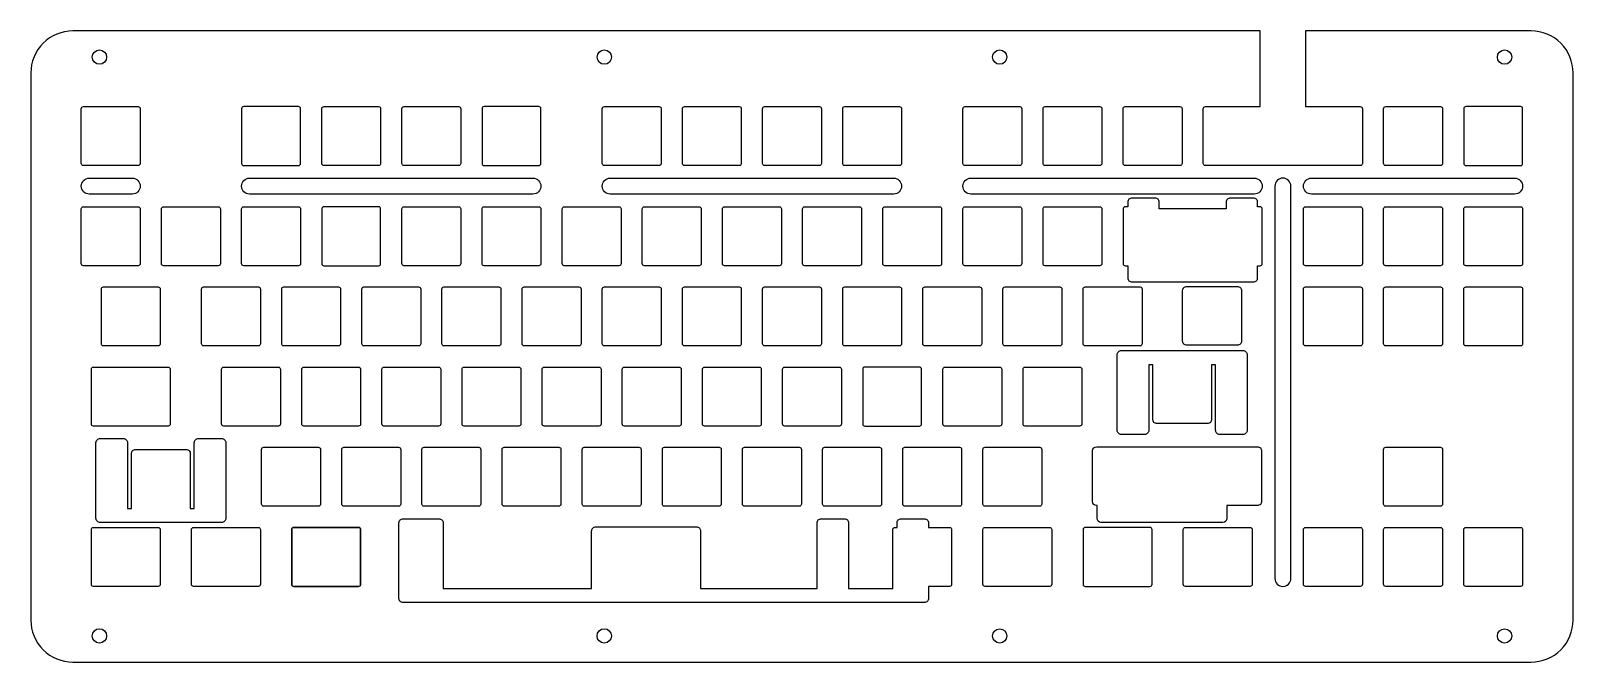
# Model space of a CAD drawing. Header units: millimetres. Extents: x 0 to 367, y 0 to 150.
import ezdxf

# ---------------------------------------------------------------- set-up
doc = ezdxf.new("R2010")
doc.units = ezdxf.units.MM
doc.header["$MEASUREMENT"] = 0

msp = doc.modelspace()

# ---------------------------------------------------------------- linework, layer by layer
for p, q in [((295.78, 113.18), (295.78, 19.97)), ((299.58, 19.97), (299.58, 113.18)), ((62.08, 18.57), (62.08, 31.57)), ((62.58, 32.07), (77.96, 32.07)), ((78.46, 31.57), (78.46, 18.57)), ((77.96, 18.07), (62.58, 18.07))]:
    msp.add_line(p, q)
for points in [[(10.07, 0.07), (22.64, 0.07), (356.68, 0.07, 0.414214), (366.68, 10.07), (366.68, 140.08, 0.414214), (356.68, 150.08), (303.08, 150.08), (303.08, 132.08), (316.08, 132.08, -0.414214), (316.58, 131.58), (316.58, 118.58, -0.414214), (316.08, 118.08), (303.08, 118.08), (292.27, 118.08), (279.27, 118.08, -0.414214), (278.77, 118.58), (278.77, 131.58, -0.414214), (279.27, 132.08), (292.27, 132.08), (292.27, 150.08), (10.07, 150.08, 0.414214), (0.07, 140.08), (0.07, 125.08), (0.07, 10.07, 0.414214)], [(26.07, 131.58), (26.07, 118.58, -0.414214), (25.57, 118.08), (12.57, 118.08, -0.414214), (12.07, 118.58), (12.07, 131.58, -0.414214), (12.57, 132.08), (25.57, 132.08, -0.414214)], [(64.17, 131.58, 0.414214), (63.67, 132.08), (50.67, 132.08, 0.414214), (50.17, 131.58), (50.17, 118.58, 0.414214), (50.67, 118.08), (63.67, 118.08, 0.414214), (64.17, 118.58)], [(83.22, 131.58), (83.22, 118.58, -0.414214), (82.72, 118.08), (69.72, 118.08, -0.414214), (69.22, 118.58), (69.22, 131.58, -0.414214), (69.72, 132.08), (82.72, 132.08, -0.414214)], [(88.77, 132.08), (101.77, 132.08, -0.414214), (102.27, 131.58), (102.27, 118.58, -0.414214), (101.77, 118.08), (88.77, 118.08, -0.414214), (88.27, 118.58), (88.27, 131.58, -0.414214)], [(121.32, 118.58), (121.32, 131.58, 0.414214), (120.82, 132.08), (107.82, 132.08, 0.414214), (107.32, 131.58), (107.32, 118.58, 0.414214), (107.82, 118.08), (120.82, 118.08, 0.414214)], [(149.9, 131.58), (149.9, 118.58, -0.414214), (149.4, 118.08), (136.4, 118.08, -0.414214), (135.9, 118.58), (135.9, 131.58, -0.414214), (136.4, 132.08), (149.4, 132.08, -0.414214)], [(155.45, 118.08, -0.414214), (154.95, 118.58), (154.95, 131.58, -0.414214), (155.45, 132.08), (168.45, 132.08, -0.414214), (168.95, 131.58), (168.95, 118.58, -0.414214), (168.45, 118.08)], [(187.5, 118.08), (174.5, 118.08, -0.414214), (174, 118.58), (174, 131.58, -0.414214), (174.5, 132.08), (187.5, 132.08, -0.414214), (188, 131.58), (188, 118.58, -0.414214)], [(193.05, 118.58), (193.05, 131.58, -0.414214), (193.55, 132.08), (206.55, 132.08, -0.414214), (207.05, 131.58), (207.05, 118.58, -0.414214), (206.55, 118.08), (193.55, 118.08, -0.414214)], [(235.12, 118.08), (222.12, 118.08, -0.414214), (221.62, 118.58), (221.62, 131.58, -0.414214), (222.12, 132.08), (235.12, 132.08, -0.414214), (235.62, 131.58), (235.62, 118.58, -0.414214)], [(254.67, 118.58, -0.414214), (254.17, 118.08), (241.17, 118.08, -0.414214), (240.67, 118.58), (240.67, 131.58, -0.414214), (241.17, 132.08), (254.17, 132.08, -0.414214), (254.67, 131.58)], [(259.72, 131.58, -0.414214), (260.22, 132.08), (273.22, 132.08, -0.414214), (273.72, 131.58), (273.72, 118.58, -0.414214), (273.22, 118.08), (260.22, 118.08, -0.414214), (259.72, 118.58)], [(335.63, 131.58), (335.63, 118.58, -0.414214), (335.13, 118.08), (322.13, 118.08, -0.414214), (321.63, 118.58), (321.63, 131.58, -0.414214), (322.13, 132.08), (335.13, 132.08, -0.414214)], [(354.18, 118.08, 0.414214), (354.68, 118.58), (354.68, 131.58, 0.414214), (354.18, 132.08), (341.18, 132.08, 0.414214), (340.68, 131.58), (340.68, 118.58, 0.414214), (341.18, 118.08)], [(24.17, 111.28), (13.97, 111.28, -1), (13.97, 115.08), (24.17, 115.08, -1)], [(119.42, 111.28), (52.07, 111.28, -1), (52.07, 115.08), (119.42, 115.08, -1)], [(137.8, 111.28, -1), (137.8, 115.08), (205.15, 115.08, -1), (205.15, 111.28)], [(290.87, 115.08, -1), (290.87, 111.28), (223.52, 111.28, -1), (223.52, 115.08)], [(352.78, 115.08, -1), (352.78, 111.28), (304.48, 111.28, -1), (304.48, 115.08)], [(261.81, 90.42), (290.69, 90.42, 0.414215), (291.69, 91.42), (291.69, 94.27), (292.27, 94.27, 0.414214), (292.77, 94.77), (292.77, 107.77, 0.414214), (292.27, 108.27), (291.69, 108.27), (291.69, 109.36, 0.414214), (290.69, 110.36), (285.19, 110.36, 0.414214), (284.19, 109.36), (284.19, 107.77), (282.25, 107.77), (270.25, 107.77), (268.31, 107.77), (268.31, 109.36, 0.414284), (267.31, 110.36), (261.81, 110.36, 0.414214), (260.81, 109.36), (260.81, 108.27), (260.22, 108.27, 0.414214), (259.72, 107.77), (259.72, 94.77, 0.414214), (260.22, 94.27), (260.81, 94.27), (260.81, 91.42, 0.414214)], [(12.07, 94.77), (12.07, 107.77, -0.414214), (12.57, 108.27), (25.57, 108.27, -0.414214), (26.07, 107.77), (26.07, 94.77, -0.414214), (25.57, 94.27), (12.57, 94.27, -0.414214)], [(31.12, 107.77, -0.414214), (31.62, 108.27), (44.62, 108.27, -0.414214), (45.12, 107.77), (45.12, 94.77, -0.414214), (44.62, 94.27), (31.62, 94.27, -0.414214), (31.12, 94.77)], [(50.17, 107.77, -0.414214), (50.67, 108.27), (63.67, 108.27, -0.414214), (64.17, 107.77), (64.17, 94.77, -0.414214), (63.67, 94.27), (50.67, 94.27, -0.414214), (50.17, 94.77)], [(83.22, 107.77, 0.414214), (82.72, 108.27), (69.72, 108.27, 0.414214), (69.22, 107.77), (69.22, 94.77, 0.414214), (69.72, 94.27), (82.72, 94.27, 0.414214), (83.22, 94.77)], [(101.77, 94.27), (88.77, 94.27, -0.414214), (88.27, 94.77), (88.27, 107.77, -0.414214), (88.77, 108.27), (101.77, 108.27, -0.414214), (102.27, 107.77), (102.27, 94.77, -0.414214)], [(107.32, 94.77), (107.32, 107.77, -0.414214), (107.82, 108.27), (120.82, 108.27, -0.414214), (121.32, 107.77), (121.32, 94.77, -0.414214), (120.82, 94.27), (107.82, 94.27, -0.414214)], [(126.87, 108.27), (139.87, 108.27, -0.414214), (140.37, 107.77), (140.37, 94.77, -0.414214), (139.87, 94.27), (126.87, 94.27, -0.414214), (126.37, 94.77), (126.37, 107.77, -0.414214)], [(145.92, 108.27), (158.92, 108.27, -0.414214), (159.42, 107.77), (159.42, 94.77, -0.414214), (158.92, 94.27), (145.92, 94.27, -0.414214), (145.42, 94.77), (145.42, 107.77, -0.414214)], [(164.97, 108.27), (177.97, 108.27, -0.414214), (178.47, 107.77), (178.47, 94.77, -0.414214), (177.97, 94.27), (164.97, 94.27, -0.414214), (164.47, 94.77), (164.47, 107.77, -0.414214)], [(197.52, 107.77), (197.52, 94.77, -0.414214), (197.02, 94.27), (184.02, 94.27, -0.414214), (183.52, 94.77), (183.52, 107.77, -0.414214), (184.02, 108.27), (197.02, 108.27, -0.414214)], [(216.57, 107.77), (216.57, 94.77, -0.414214), (216.07, 94.27), (203.07, 94.27, -0.414214), (202.57, 94.77), (202.57, 107.77, -0.414214), (203.07, 108.27), (216.07, 108.27, -0.414214)], [(235.12, 94.27), (222.12, 94.27, -0.414214), (221.62, 94.77), (221.62, 107.77, -0.414214), (222.12, 108.27), (235.12, 108.27, -0.414214), (235.62, 107.77), (235.62, 94.77, -0.414214)], [(241.17, 108.27), (254.17, 108.27, -0.414214), (254.67, 107.77), (254.67, 94.77, -0.414214), (254.17, 94.27), (241.17, 94.27, -0.414214), (240.67, 94.77), (240.67, 107.77, -0.414214)], [(316.58, 107.77), (316.58, 94.77, -0.414214), (316.08, 94.27), (303.08, 94.27, -0.414214), (302.58, 94.77), (302.58, 107.77, -0.414214), (303.08, 108.27), (316.08, 108.27, -0.414214)], [(335.13, 94.27), (322.13, 94.27, -0.414214), (321.63, 94.77), (321.63, 107.77, -0.414214), (322.13, 108.27), (335.13, 108.27, -0.414214), (335.63, 107.77), (335.63, 94.77, -0.414214)], [(341.18, 94.27, -0.414214), (340.68, 94.77), (340.68, 107.77, -0.414214), (341.18, 108.27), (354.18, 108.27, -0.414214), (354.68, 107.77), (354.68, 94.77, -0.414214), (354.18, 94.27)], [(30.33, 89.22, -0.414214), (30.83, 88.72), (30.83, 75.72, -0.414214), (30.33, 75.22), (17.33, 75.22, -0.414214), (16.83, 75.72), (16.83, 88.72, -0.414214), (17.33, 89.22)], [(41.15, 75.22, -0.414214), (40.65, 75.72), (40.65, 88.72, -0.414214), (41.15, 89.22), (54.15, 89.22, -0.414214), (54.65, 88.72), (54.65, 75.72, -0.414214), (54.15, 75.22)], [(73.7, 75.72, -0.414214), (73.2, 75.22), (60.2, 75.22, -0.414214), (59.7, 75.72), (59.7, 88.72, -0.414214), (60.2, 89.22), (73.2, 89.22, -0.414214), (73.7, 88.72)], [(79.25, 89.22), (92.25, 89.22, -0.414214), (92.75, 88.72), (92.75, 75.72, -0.414214), (92.25, 75.22), (79.25, 75.22, -0.414214), (78.75, 75.72), (78.75, 88.72, -0.414214)], [(98.3, 75.22, -0.414214), (97.8, 75.72), (97.8, 88.72, -0.414214), (98.3, 89.22), (111.3, 89.22, -0.414214), (111.8, 88.72), (111.8, 75.72, -0.414214), (111.3, 75.22)], [(130.85, 88.72), (130.85, 75.72, -0.414214), (130.35, 75.22), (117.35, 75.22, -0.414214), (116.85, 75.72), (116.85, 88.72, -0.414214), (117.35, 89.22), (130.35, 89.22, -0.414214)], [(149.9, 88.72), (149.9, 75.72, -0.414214), (149.4, 75.22), (136.4, 75.22, -0.414214), (135.9, 75.72), (135.9, 88.72, -0.414214), (136.4, 89.22), (149.4, 89.22, -0.414214)], [(168.45, 75.22), (155.45, 75.22, -0.414214), (154.95, 75.72), (154.95, 88.72, -0.414214), (155.45, 89.22), (168.45, 89.22, -0.414214), (168.95, 88.72), (168.95, 75.72, -0.414214)], [(187.5, 89.22, -0.414214), (188, 88.72), (188, 75.72, -0.414214), (187.5, 75.22), (174.5, 75.22, -0.414214), (174, 75.72), (174, 88.72, -0.414214), (174.5, 89.22)], [(193.55, 89.22), (206.55, 89.22, -0.414214), (207.05, 88.72), (207.05, 75.72, -0.414214), (206.55, 75.22), (193.55, 75.22, -0.414214), (193.05, 75.72), (193.05, 88.72, -0.414214)], [(212.1, 88.72, -0.414214), (212.6, 89.22), (225.6, 89.22, -0.414214), (226.1, 88.72), (226.1, 75.72, -0.414214), (225.6, 75.22), (212.6, 75.22, -0.414214), (212.1, 75.72)], [(244.65, 89.22, -0.414214), (245.15, 88.72), (245.15, 75.72, -0.414214), (244.65, 75.22), (231.65, 75.22, -0.414214), (231.15, 75.72), (231.15, 88.72, -0.414214), (231.65, 89.22)], [(250.2, 88.72, -0.414214), (250.7, 89.22), (263.7, 89.22, -0.414214), (264.2, 88.72), (264.2, 75.72, -0.414214), (263.7, 75.22), (250.7, 75.22, -0.414214), (250.2, 75.72)], [(274.86, 75.37, -0.414214), (273.86, 76.37), (273.86, 88.37, -0.414214), (274.86, 89.37), (286.86, 89.37, -0.414214), (287.86, 88.37), (287.86, 76.37, -0.414214), (286.86, 75.37)], [(302.58, 88.72, -0.414214), (303.08, 89.22), (316.08, 89.22, -0.414214), (316.58, 88.72), (316.58, 75.72, -0.414214), (316.08, 75.22), (303.08, 75.22, -0.414214), (302.58, 75.72)], [(335.63, 75.72, -0.414214), (335.13, 75.22), (322.13, 75.22, -0.414214), (321.63, 75.72), (321.63, 88.72, -0.414214), (322.13, 89.22), (335.13, 89.22, -0.414214), (335.63, 88.72)], [(341.18, 75.22, -0.414214), (340.68, 75.72), (340.68, 88.72, -0.414214), (341.18, 89.22), (354.18, 89.22, -0.414214), (354.68, 88.72), (354.68, 75.72, -0.414214), (354.18, 75.22)], [(265.81, 55.17, -0.414214), (264.81, 54.17), (259.31, 54.17, -0.414214), (258.31, 55.17), (258.31, 73.11, -0.414215), (259.31, 74.11), (288.19, 74.11, -0.414214), (289.19, 73.11), (289.19, 55.17, -0.414214), (288.19, 54.17), (282.69, 54.17, -0.414284), (281.69, 55.17), (281.69, 70.76), (280.75, 70.76), (280.75, 57.76, -0.414214), (279.75, 56.76), (267.75, 56.76, -0.414214), (266.75, 57.76), (266.75, 70.76), (265.81, 70.76)], [(33.21, 69.67), (33.21, 56.67, -0.414214), (32.71, 56.17), (14.95, 56.17, -0.414214), (14.45, 56.67), (14.45, 69.67, -0.414214), (14.95, 70.17), (32.71, 70.17, -0.414214)], [(58.91, 70.17, -0.414214), (59.41, 69.67), (59.41, 56.67, -0.414214), (58.91, 56.17), (45.91, 56.17, -0.414214), (45.41, 56.67), (45.41, 69.67, -0.414214), (45.91, 70.17)], [(64.96, 56.17, -0.414214), (64.46, 56.67), (64.46, 69.67, -0.414214), (64.96, 70.17), (77.96, 70.17, -0.414214), (78.46, 69.67), (78.46, 56.67, -0.414214), (77.96, 56.17)], [(97.51, 69.67), (97.51, 56.67, -0.414214), (97.01, 56.17), (84.01, 56.17, -0.414214), (83.51, 56.67), (83.51, 69.67, -0.414214), (84.01, 70.17), (97.01, 70.17, -0.414214)], [(103.06, 56.17, -0.414214), (102.56, 56.67), (102.56, 69.67, -0.414214), (103.06, 70.17), (116.06, 70.17, -0.414214), (116.56, 69.67), (116.56, 56.67, -0.414214), (116.06, 56.17)], [(121.61, 56.67), (121.61, 69.67, -0.414214), (122.11, 70.17), (135.11, 70.17, -0.414214), (135.61, 69.67), (135.61, 56.67, -0.414214), (135.11, 56.17), (122.11, 56.17, -0.414214)], [(141.16, 70.17), (154.16, 70.17, -0.414214), (154.66, 69.67), (154.66, 56.67, -0.414214), (154.16, 56.17), (141.16, 56.17, -0.414214), (140.66, 56.67), (140.66, 69.67, -0.414214)], [(159.71, 56.67), (159.71, 69.67, -0.414214), (160.21, 70.17), (173.21, 70.17, -0.414214), (173.71, 69.67), (173.71, 56.67, -0.414214), (173.21, 56.17), (160.21, 56.17, -0.414214)], [(192.76, 69.67), (192.76, 56.67, -0.414214), (192.26, 56.17), (179.26, 56.17, -0.414214), (178.76, 56.67), (178.76, 69.67, -0.414214), (179.26, 70.17), (192.26, 70.17, -0.414214)], [(198.31, 70.17, 0.414214), (197.81, 69.67), (197.81, 56.67, 0.414214), (198.31, 56.17), (211.31, 56.17, 0.414214), (211.81, 56.67), (211.81, 69.67, 0.414214), (211.31, 70.17)], [(217.36, 70.17), (230.36, 70.17, -0.414214), (230.86, 69.67), (230.86, 56.67, -0.414214), (230.36, 56.17), (217.36, 56.17, -0.414214), (216.86, 56.67), (216.86, 69.67, -0.414214)], [(249.91, 56.67, -0.414214), (249.41, 56.17), (236.41, 56.17, -0.414214), (235.91, 56.67), (235.91, 69.67, -0.414214), (236.41, 70.17), (249.41, 70.17, -0.414214), (249.91, 69.67)], [(23.05, 36.62), (23.98, 36.62), (23.98, 49.62, -0.414214), (24.98, 50.62), (36.98, 50.62, -0.414214), (37.98, 49.62), (37.98, 36.62), (38.92, 36.62), (38.92, 52.21, -0.414214), (39.92, 53.21), (45.42, 53.21, -0.414214), (46.42, 52.21), (46.42, 34.27, -0.414215), (45.42, 33.27), (16.55, 33.27, -0.414214), (15.55, 34.27), (15.55, 52.21, -0.414214), (16.55, 53.21), (22.05, 53.21, -0.414284), (23.05, 52.21)], [(55.43, 37.12, -0.414214), (54.93, 37.62), (54.93, 50.62, -0.414214), (55.43, 51.12), (68.43, 51.12, -0.414214), (68.93, 50.62), (68.93, 37.62, -0.414214), (68.43, 37.12)], [(87.48, 51.12, -0.414214), (87.98, 50.62), (87.98, 37.62, -0.414214), (87.48, 37.12), (74.48, 37.12, -0.414214), (73.98, 37.62), (73.98, 50.62, -0.414214), (74.48, 51.12)], [(93.53, 51.12), (106.53, 51.12, -0.414214), (107.03, 50.62), (107.03, 37.62, -0.414214), (106.53, 37.12), (93.53, 37.12, -0.414214), (93.03, 37.62), (93.03, 50.62, -0.414214)], [(112.08, 37.62), (112.08, 50.62, -0.414214), (112.58, 51.12), (125.58, 51.12, -0.414214), (126.08, 50.62), (126.08, 37.62, -0.414214), (125.58, 37.12), (112.58, 37.12, -0.414214)], [(131.63, 37.12, -0.414214), (131.13, 37.62), (131.13, 50.62, -0.414214), (131.63, 51.12), (144.63, 51.12, -0.414214), (145.13, 50.62), (145.13, 37.62, -0.414214), (144.63, 37.12)], [(164.18, 50.62), (164.18, 37.62, -0.414214), (163.68, 37.12), (150.68, 37.12, -0.414214), (150.18, 37.62), (150.18, 50.62, -0.414214), (150.68, 51.12), (163.68, 51.12, -0.414214)], [(183.23, 37.62, -0.414214), (182.73, 37.12), (169.73, 37.12, -0.414214), (169.23, 37.62), (169.23, 50.62, -0.414214), (169.73, 51.12), (182.73, 51.12, -0.414214), (183.23, 50.62)], [(201.78, 37.12), (188.78, 37.12, -0.414214), (188.28, 37.62), (188.28, 50.62, -0.414214), (188.78, 51.12), (201.78, 51.12, -0.414214), (202.28, 50.62), (202.28, 37.62, -0.414214)], [(207.33, 50.62, -0.414214), (207.83, 51.12), (220.83, 51.12, -0.414214), (221.33, 50.62), (221.33, 37.62, -0.414214), (220.83, 37.12), (207.83, 37.12, -0.414214), (207.33, 37.62)], [(226.38, 50.62, -0.414214), (226.88, 51.12), (239.88, 51.12, -0.414214), (240.38, 50.62), (240.38, 37.62, -0.414214), (239.88, 37.12), (226.88, 37.12, -0.414214), (226.38, 37.62)], [(291.62, 51.27, -0.415009), (292.62, 50.27), (292.62, 38.27, -0.415009), (291.62, 37.27), (284.39, 37.27), (284.39, 34.27, -0.414002), (283.39, 33.27), (278.39, 33.27), (259.52, 33.27), (254.52, 33.27, -0.413971), (253.52, 34.27), (253.52, 37.27), (253.43, 37.27, -0.414001), (252.43, 38.27), (252.43, 50.27, -0.414001), (253.43, 51.27), (278.39, 51.27)], [(335.63, 37.62, -0.414214), (335.13, 37.12), (322.13, 37.12, -0.414214), (321.63, 37.62), (321.63, 50.62, -0.414214), (322.13, 51.12), (335.13, 51.12, -0.414214), (335.63, 50.62)], [(133.37, 31.22, -0.414214), (134.37, 32.22), (158.27, 32.22, -0.414214), (159.27, 31.22), (159.27, 17.57), (186.96, 17.57), (186.96, 33.16, -0.414214), (187.96, 34.16), (193.46, 34.16, -0.414214), (194.46, 33.16), (194.46, 17.57), (204.95, 17.57), (204.95, 31.57, -0.414214), (205.45, 32.07), (205.96, 32.07), (205.96, 33.16, -0.414214), (206.96, 34.16), (212.46, 34.16, -0.414214), (213.46, 33.16), (213.46, 32.07), (218.45, 32.07, -0.414214), (218.95, 31.57), (218.95, 18.57, -0.414214), (218.45, 18.07), (213.46, 18.07), (213.46, 15.22, -0.414214), (212.46, 14.22), (88.58, 14.22, -0.414214), (87.58, 15.22), (87.58, 33.16, -0.414214), (88.58, 34.16), (97.08, 34.16, -0.414284), (98.08, 33.16), (98.08, 17.57), (133.37, 17.57), (133.37, 19.19)], [(30.33, 32.07, -0.414214), (30.83, 31.57), (30.83, 18.57, -0.414214), (30.33, 18.07), (14.95, 18.07, -0.414214), (14.45, 18.57), (14.45, 31.57, -0.414214), (14.95, 32.07)], [(54.15, 32.07, -0.414214), (54.65, 31.57), (54.65, 18.57, -0.414214), (54.15, 18.07), (38.76, 18.07, -0.414214), (38.26, 18.57), (38.26, 31.57, -0.414214), (38.76, 32.07)], [(78.46, 18.57), (78.46, 31.57, 0.414214), (77.96, 32.07), (62.58, 32.07, 0.414214), (62.08, 31.57), (62.08, 18.57, 0.414214), (62.58, 18.07), (77.96, 18.07, 0.414214)], [(242.76, 18.57, -0.414214), (242.26, 18.07), (226.88, 18.07, -0.414214), (226.38, 18.57), (226.38, 31.57, -0.414214), (226.88, 32.07), (242.26, 32.07, -0.414214), (242.76, 31.57)], [(266.08, 18.07, 0.414214), (266.58, 18.57), (266.58, 31.57, 0.414214), (266.08, 32.07), (250.7, 32.07, 0.414214), (250.2, 31.57), (250.2, 18.57, 0.414214), (250.7, 18.07)], [(289.89, 18.07), (274.51, 18.07, -0.414214), (274.01, 18.57), (274.01, 31.57, -0.414214), (274.51, 32.07), (289.89, 32.07, -0.414214), (290.39, 31.57), (290.39, 18.57, -0.414214)], [(303.08, 18.07, -0.414214), (302.58, 18.57), (302.58, 31.57, -0.414214), (303.08, 32.07), (316.08, 32.07, -0.414214), (316.58, 31.57), (316.58, 18.57, -0.414214), (316.08, 18.07)], [(335.63, 18.57, -0.414214), (335.13, 18.07), (322.13, 18.07, -0.414214), (321.63, 18.57), (321.63, 31.57, -0.414214), (322.13, 32.07), (335.13, 32.07, -0.414214), (335.63, 31.57)], [(341.18, 32.07), (354.18, 32.07, -0.414214), (354.68, 31.57), (354.68, 18.57, -0.414214), (354.18, 18.07), (341.18, 18.07, -0.414214), (340.68, 18.57), (340.68, 31.57, -0.414214)]]:
    msp.add_lwpolyline(points, format="xyb", close=True)
for centre in [(16.38, 143.85), (136.38, 143.85), (230.38, 143.85), (350.38, 143.85), (16.37, 6.31), (136.37, 6.31), (230.38, 6.3), (350.38, 6.3)]:
    msp.add_circle(centre, 1.7)
for centre, start, end in [((297.68, 113.18), 0, 180), ((297.68, 19.97), 180, 270), ((297.68, 19.97), 270.0009, 0)]:
    msp.add_arc(centre, 1.9, start, end)
at = {"extrusion": (0, 0, -1)}
for centre, start, end in [((-62.58, 31.57), 0, 90), ((-77.96, 31.57), 90, 180), ((-62.58, 18.57), 270, 0), ((-77.96, 18.57), 180, 270)]:
    msp.add_arc(centre, 0.5, start, end, dxfattribs=at)

doc.saveas('drawing.dxf')
